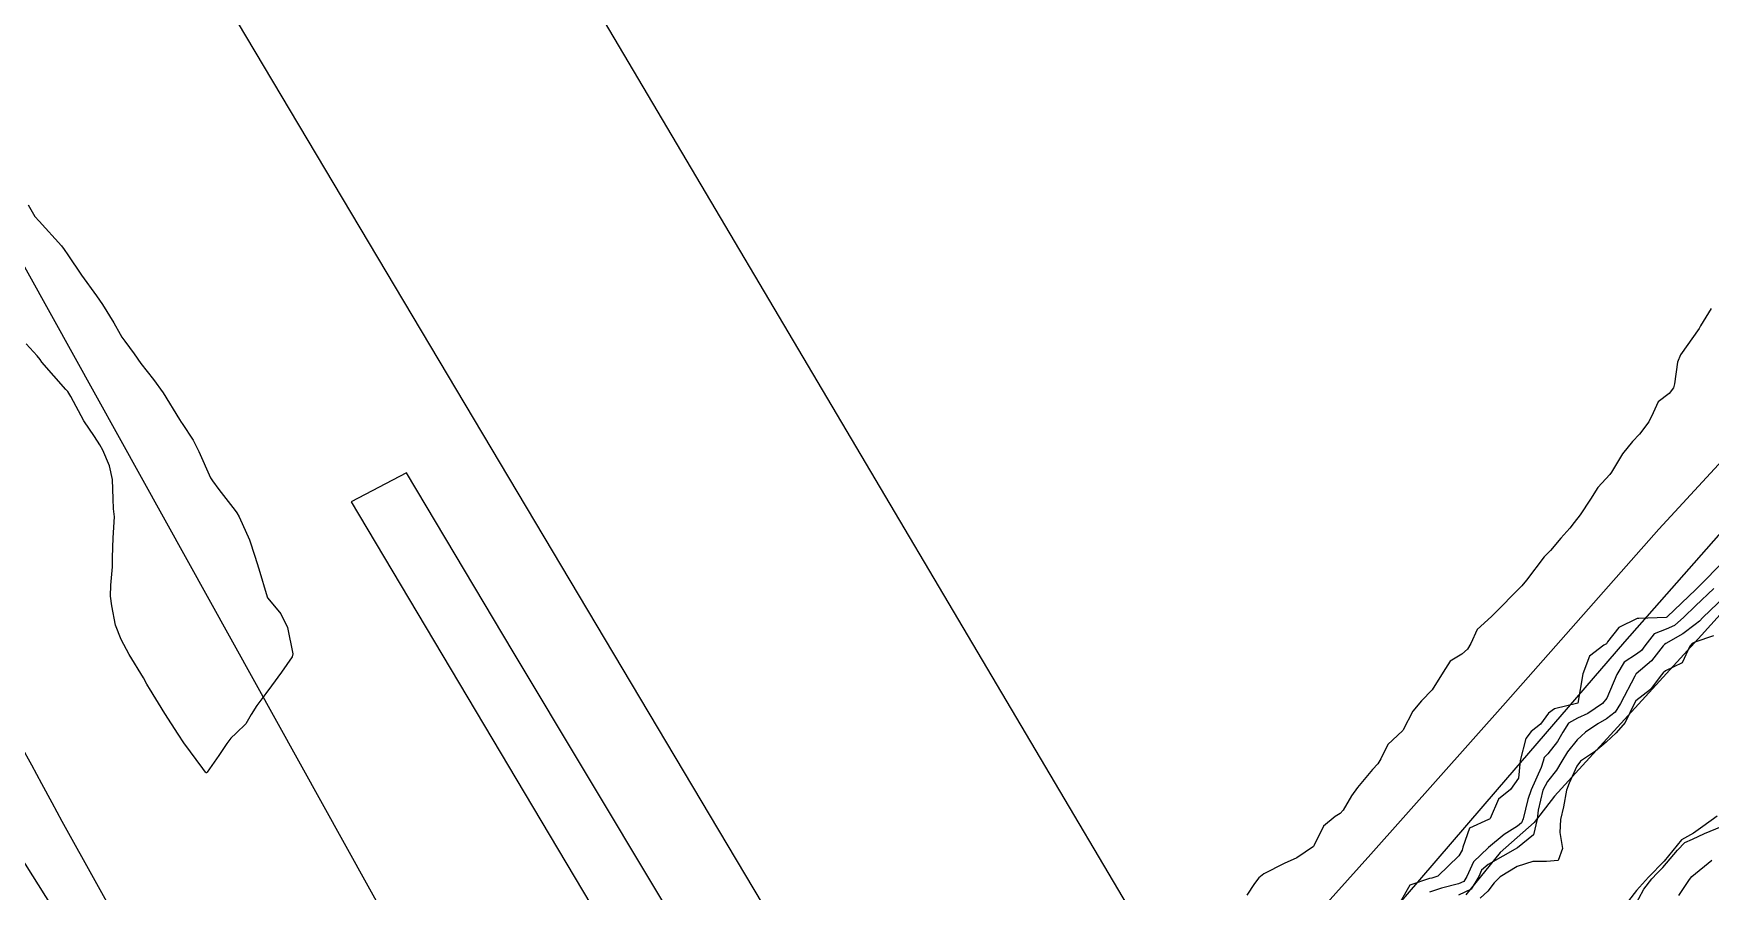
# Model space of a CAD drawing. Header units: metres. Extents: x 318500 to 325275, y 7408834 to 7428799.
# Drawn here: x 320540.8 to 320655.9, y 7410109.1 to 7410168 of the extents above; entities that cross this region are included whole.
import ezdxf

# ---------------------------------------------------------------- set-up
doc = ezdxf.new("R2010")
doc.units = ezdxf.units.M
doc.header["$MEASUREMENT"] = 0
for name, color, linetype in [('Curvas de Nivel 1m', 11, 'Continuous'), ('Curvas de Nivel 5m', 15, 'Continuous'), ('Divisas', 45, 'Continuous'), ('Edificações', 30, 'Continuous'), ('Hidrografia', 140, 'Continuous'), ('Linha Férrea', 20, 'Continuous'), ('Vias Primárias', 230, 'Continuous')]:
    doc.layers.add(name, color=color, linetype=linetype)

msp = doc.modelspace()

# ---------------------------------------------------------------- linework, layer by layer
at = {"layer": 'Curvas de Nivel 1m', "flags": 128}
for points, elevation in [([(320655.93, 7410149.14), (320655.21, 7410147.94), (320655.12, 7410147.75), (320653.83, 7410145.96), (320653.62, 7410145.44), (320653.42, 7410143.96), (320653.35, 7410143.68), (320653.06, 7410143.29), (320652.31, 7410142.72), (320651.95, 7410141.98), (320651.67, 7410141.35), (320651.03, 7410140.51), (320650.54, 7410140), (320649.86, 7410139.15), (320649.17, 7410138.02), (320649.1, 7410137.9), (320648.99, 7410137.74), (320648.17, 7410136.84), (320647.67, 7410136.04), (320646.95, 7410134.97), (320646.55, 7410134.45), (320646.24, 7410134.06), (320645.63, 7410133.36), (320644.92, 7410132.53), (320644.69, 7410132.3), (320644.49, 7410132.08), (320643.27, 7410130.48), (320642.94, 7410130.1), (320642.88, 7410130.03), (320641, 7410128.13), (320640.93, 7410128.06), (320640.86, 7410127.99), (320639.89, 7410127.1), (320639.44, 7410126.14), (320639.22, 7410125.75), (320638.82, 7410125.41), (320638.04, 7410124.93), (320637.54, 7410124.17), (320636.79, 7410122.96), (320636.06, 7410122.19), (320635.47, 7410121.5), (320634.8, 7410120.21), (320634.79, 7410120.17), (320634.75, 7410120.13), (320633.75, 7410119.21), (320633.27, 7410118.22), (320633.06, 7410117.88), (320632.71, 7410117.48), (320631.66, 7410116.25), (320631.26, 7410115.68), (320630.68, 7410114.7), (320630.48, 7410114.46), (320630.14, 7410114.27), (320629.34, 7410113.6), (320628.69, 7410112.29), (320628.64, 7410112.21), (320627.51, 7410111.43), (320626.63, 7410111.04), (320625.24, 7410110.33), (320624.91, 7410110.04), (320624.61, 7410109.65), (320624.07, 7410108.87)], 739), ([(320656.91, 7410131.87), (320654.98, 7410129.94), (320654.88, 7410129.84), (320652.93, 7410127.97), (320652.89, 7410127.94), (320652.86, 7410127.92), (320650.98, 7410127.86), (320650.86, 7410127.85), (320649.61, 7410127.24), (320648.83, 7410126.26), (320648.75, 7410126.11), (320648.58, 7410126.02), (320647.59, 7410125.26), (320647.13, 7410124.05), (320646.78, 7410122.05), (320645.19, 7410121.65), (320644.77, 7410121.36), (320644.23, 7410120.6), (320643.58, 7410120.09), (320643.23, 7410119.61), (320642.84, 7410118.1), (320642.71, 7410116.89), (320642.17, 7410116.11), (320641.35, 7410115.46), (320640.77, 7410114.13), (320640.72, 7410114.08), (320640.67, 7410114.05), (320639.35, 7410113.45), (320638.91, 7410112.15), (320638.85, 7410111.94), (320638.63, 7410111.55), (320637.18, 7410110.17), (320636.77, 7410110.03), (320636.62, 7410110), (320635.27, 7410109.54), (320634.59, 7410108.39)], 738), ([(320656.12, 7410129.92), (320654.87, 7410128.73), (320654.07, 7410127.95), (320653.43, 7410127.38), (320652.85, 7410127.11), (320652.03, 7410126.79), (320651.39, 7410125.98), (320651.16, 7410125.65), (320650.82, 7410125.41), (320649.97, 7410124.85), (320649.46, 7410124.01), (320648.78, 7410122.38), (320648.49, 7410122.02), (320647.47, 7410121.33), (320646.76, 7410121), (320646.15, 7410120.67), (320645.75, 7410120.06), (320645.39, 7410119.41), (320644.73, 7410118.57), (320644.49, 7410118.31), (320644.41, 7410118.07), (320644.27, 7410117.63), (320643.59, 7410116.09), (320643.36, 7410115.42), (320643.03, 7410114.09), (320642.93, 7410113.83), (320642.66, 7410113.6), (320641.74, 7410113.03), (320640.67, 7410112.13), (320640.64, 7410112.11), (320639.63, 7410111.14), (320639.17, 7410110.14), (320638.97, 7410109.8), (320638.61, 7410109.63), (320637.44, 7410109.33), (320636.6, 7410109.07)], 737), ([(320656.87, 7410129.36), (320655.38, 7410127.93), (320655.13, 7410127.66), (320654.85, 7410127.43), (320653.99, 7410126.81), (320652.83, 7410126.13), (320652.73, 7410126.07), (320652.64, 7410125.97), (320651.84, 7410124.95), (320650.8, 7410124.05), (320650.77, 7410124.02), (320650.75, 7410123.99), (320650.7, 7410123.89), (320649.73, 7410122.01), (320649.36, 7410121.42), (320648.76, 7410120.96), (320648.16, 7410120.62), (320647.32, 7410120.04), (320647.01, 7410119.78), (320646.74, 7410119.52), (320646.08, 7410118.71), (320645.7, 7410118.06), (320645.33, 7410117.44), (320644.71, 7410116.67), (320644.4, 7410116.07), (320644.07, 7410114.69), (320644, 7410114.08), (320643.74, 7410113), (320642.64, 7410112.11), (320640.63, 7410110.96), (320640.19, 7410110.57), (320639.99, 7410110.14), (320639.47, 7410109.28), (320638.6, 7410108.86)], 736), ([(320653.73, 7410108.83), (320654.45, 7410109.94), (320654.62, 7410110.14), (320655.98, 7410111.26)], 736)]:
    msp.add_lwpolyline(points, dxfattribs=dict(at, elevation=elevation))
at = {"layer": 'Curvas de Nivel 5m', "flags": 128}
for points, elevation in [([(320540.44, 7410156.25), (320540.91, 7410155.46), (320541.19, 7410155.12), (320542.74, 7410153.44), (320542.92, 7410153.19), (320543.16, 7410152.81), (320544.1, 7410151.42), (320545.13, 7410150), (320545.55, 7410149.4), (320546.33, 7410148.16), (320546.76, 7410147.38), (320546.88, 7410147.17), (320547.09, 7410146.9), (320547.73, 7410146.02), (320548.18, 7410145.36), (320549.05, 7410144.25), (320549.72, 7410143.34), (320550.83, 7410141.51), (320550.94, 7410141.33), (320551.01, 7410141.23), (320551.77, 7410140.09), (320552.15, 7410139.31), (320552.96, 7410137.52), (320553.09, 7410137.3), (320553.54, 7410136.7), (320554.65, 7410135.27), (320554.76, 7410135.11), (320554.93, 7410134.84), (320555.64, 7410133.26), (320556.01, 7410132.14), (320556.28, 7410131.26), (320556.85, 7410129.35), (320556.88, 7410129.28), (320556.9, 7410129.25), (320557.78, 7410128.18), (320558.25, 7410127.23), (320558.6, 7410125.42), (320558.56, 7410125.22), (320557.84, 7410124.18), (320557.15, 7410123.24), (320556.76, 7410122.71), (320556.14, 7410121.87), (320555.76, 7410121.26), (320555.38, 7410120.63), (320554.73, 7410119.97), (320554.36, 7410119.64), (320554.09, 7410119.28), (320553.54, 7410118.45), (320552.73, 7410117.3), (320552.69, 7410117.26), (320552.65, 7410117.26), (320552.62, 7410117.3), (320552.43, 7410117.56), (320551.13, 7410119.32), (320550.73, 7410119.91), (320549.83, 7410121.34), (320548.77, 7410123.04), (320548.65, 7410123.24), (320548.6, 7410123.35), (320548.36, 7410123.77), (320547.37, 7410125.37), (320546.82, 7410126.4), (320546.45, 7410127.39), (320546.19, 7410128.73), (320546.1, 7410129.39), (320546.13, 7410130.13), (320546.24, 7410131.39), (320546.23, 7410132.05), (320546.29, 7410133.39), (320546.36, 7410134.83), (320546.31, 7410135.39), (320546.27, 7410136.06), (320546.24, 7410137.39), (320546.03, 7410138.34), (320545.57, 7410139.4), (320545.37, 7410139.78), (320545, 7410140.34), (320544.26, 7410141.42), (320543.37, 7410143.09), (320543.16, 7410143.43), (320543.04, 7410143.57), (320541.38, 7410145.46), (320541.26, 7410145.64), (320541.07, 7410145.88), (320540.31, 7410146.7)], 740), ([(320656.1, 7410126.66), (320654.83, 7410126.22), (320654.64, 7410126.14), (320654.48, 7410125.95), (320653.96, 7410124.8), (320652.8, 7410124.25), (320652.64, 7410124.13), (320652.51, 7410123.97), (320651.78, 7410122.99), (320650.78, 7410122.19), (320650.65, 7410121.99), (320650.04, 7410120.72), (320649.42, 7410120.01), (320649.08, 7410119.68), (320648.74, 7410119.36), (320648.01, 7410118.75), (320646.98, 7410118.05), (320646.72, 7410117.71), (320646.2, 7410116.56), (320646.01, 7410116.06), (320645.81, 7410114.93), (320645.6, 7410114.06), (320645.56, 7410113.16), (320645.73, 7410112.06), (320645.45, 7410111.24), (320644.63, 7410111.17), (320643.71, 7410111.17), (320642.63, 7410110.83), (320641.45, 7410110.12), (320641.04, 7410109.7), (320640.61, 7410109.14), (320640.08, 7410108.66)], 735), ([(320650.63, 7410107.99), (320651.32, 7410109.27), (320651.88, 7410109.98), (320652.24, 7410110.36), (320652.63, 7410110.75), (320653.63, 7410111.96), (320654.13, 7410112.47), (320654.65, 7410112.7), (320655.49, 7410113.09), (320656.66, 7410113.57)], 735)]:
    msp.add_lwpolyline(points, dxfattribs=dict(at, elevation=elevation))
at = {"layer": 'Divisas'}
msp.add_lwpolyline([(320669.94, 7409937.42), (320649.27, 7409962.46), (320635.24, 7409979.63), (320620.34, 7410001.01), (320608.76, 7410019.01), (320584.83, 7410059.43), (320590.12, 7410061.96), (320531.14, 7410168.31), (320500.69, 7410219.12), (320484.38, 7410246.22)], dxfattribs=at)
at = {"layer": 'Edificações'}
msp.add_lwpolyline([(320600.45, 7410092.1), (320618.9, 7410103.07), (320549.04, 7410221.16), (320530.15, 7410210.19), (320600.45, 7410092.1)], close=True, dxfattribs=at)
at = {"layer": 'Hidrografia'}
for points in [[(320660.4, 7410132.39), (320655.28, 7410126.72), (320645.18, 7410115.65), (320643.8, 7410113.85), (320641.45, 7410111.78), (320639.1, 7410108.88)], [(320656.35, 7410114.29), (320655.36, 7410113.57), (320654.72, 7410113.11), (320653.91, 7410112.66), (320652.72, 7410111.19), (320651.63, 7410110.1), (320650.81, 7410109.19), (320650.27, 7410108.47)]]:
    msp.add_lwpolyline(points, dxfattribs=at)
at = {"layer": 'Linha Férrea'}
msp.add_lwpolyline([(321000, 7409672.46, 0.064653), (320912.3, 7409751.47, 0.030753), (320836.25, 7409797.86, -0.016147), (320768.63, 7409837.8, -0.116635), (320584, 7410039.77), (320542.79, 7410113.92, 0.026405), (320494.03, 7410193.92, 0.017029), (320443.19, 7410260.7), (320429.49, 7410278.02, -0.097268), (320322.98, 7410493.45), (320310.76, 7410540.45), (320304.23, 7410567.01, 0.019913), (320282.85, 7410638.03, 0.100687), (320180.06, 7410806.18, 0.011092)], format="xyb", dxfattribs=at)
msp.add_lwpolyline([(320534.47, 7410120.12), (320576.31, 7410053.61)], dxfattribs=at)
at = {"layer": 'Vias Primárias'}
for points in [[(320663.27, 7410145.82), (320652.36, 7410133.99), (320641.82, 7410122.07), (320632.58, 7410111.68), (320621.18, 7410098.95), (320607, 7410081.3, -0.532316), (320599.67, 7410081.63), (320597.57, 7410085.06), (320593.79, 7410092.09), (320573.74, 7410125.57), (320566.42, 7410137.86), (320562.62, 7410135.86), (320584.21, 7410099.57), (320597.69, 7410076.89), (320605.23, 7410064.68)], [(320608.57, 7410067.68, -0.091623), (320607.75, 7410070.23, -0.193802), (320609.82, 7410078.16), (320614.84, 7410084.93), (320618.78, 7410090.51), (320625.95, 7410098.68), (320634.97, 7410108.77), (320641.27, 7410116.12), (320650.02, 7410126.26), (320657.66, 7410134.92)]]:
    msp.add_lwpolyline(points, format="xyb", dxfattribs=at)

doc.saveas('drawing.dxf')
